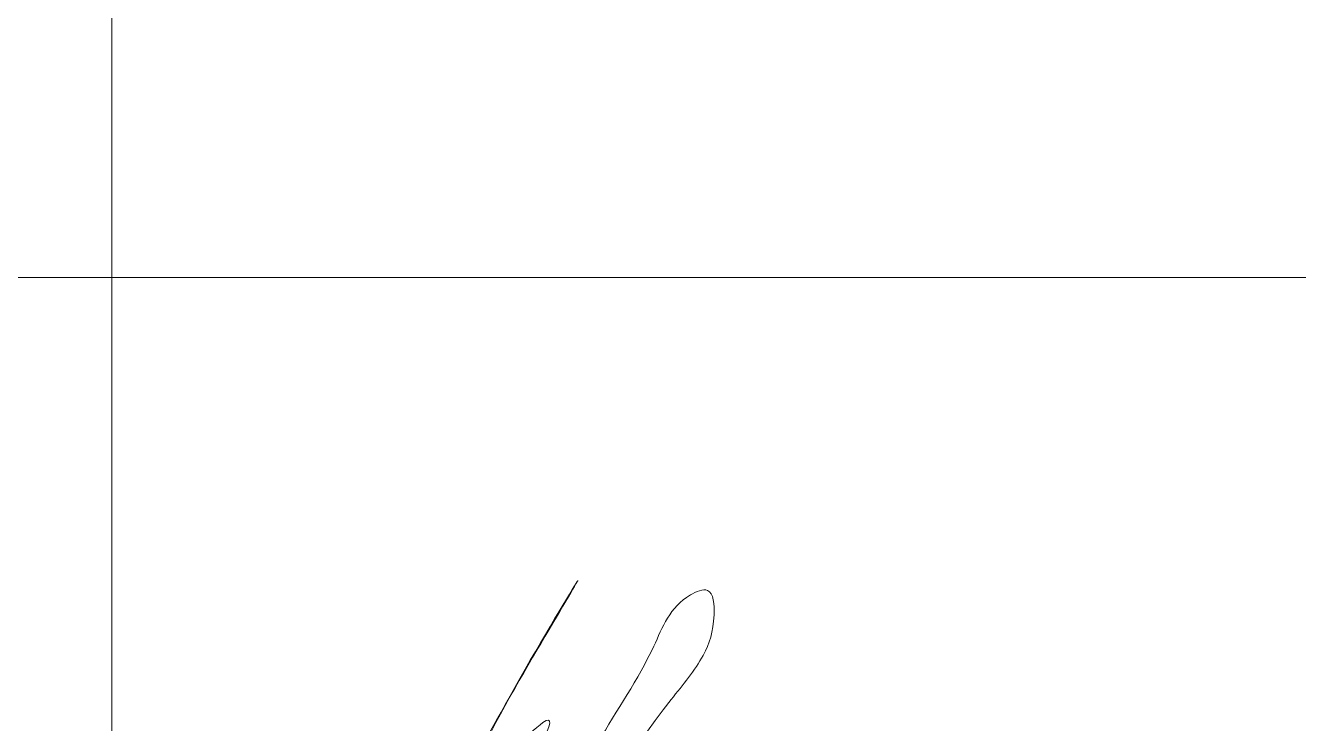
# Model space of a CAD drawing. Header units: metres. Extents: x -1525 to -1043, y -1331 to -1144.
# Drawn here: x -1479.259 to -1477.965, y -1299.292 to -1298.582 of the extents above; entities that cross this region are included whole.
import ezdxf

# ---------------------------------------------------------------- set-up
doc = ezdxf.new("R2010")
doc.units = ezdxf.units.M
doc.header["$MEASUREMENT"] = 0
doc.layers.add('Level 63', color=7, linetype='Continuous', lineweight=0)

msp = doc.modelspace()

# ---------------------------------------------------------------- linework, layer by layer
at = {"color": 5, "linetype": 'Continuous', "lineweight": 0}
msp.add_spline([(-1479.1115827, -1299.78265917), (-1479.00891729, -1299.54784136), (-1478.98373393, -1299.4538558), (-1478.98373393, -1299.40065188), (-1479.01496127, -1299.36942455), (-1479.06424154, -1299.36942455), (-1479.14158781, -1299.41408044), (-1479.19634033, -1299.48386876), (-1479.210792, -1299.5242571), (-1479.210792, -1299.5928737), (-1479.19374451, -1299.6564958), (-1479.15090763, -1299.71719345), (-1479.10164567, -1299.74563485), (-1479.03488305, -1299.75677797), (-1478.9668309, -1299.73854345), (-1478.90835478, -1299.71194732), (-1478.86824774, -1299.68094755), (-1478.79688397, -1299.55734186), (-1478.73069006, -1299.42127836), (-1478.67696459, -1299.31085058), (-1478.62073515, -1299.21345835), (-1478.58352169, -1299.16129743), (-1478.56615763, -1299.15664475), (-1478.55946414, -1299.18162519), (-1478.57047618, -1299.22272269), (-1478.60294902, -1299.26756289), (-1478.794176, -1299.63599351), (-1478.85494401, -1299.74124677), (-1478.90045832, -1299.76752447), (-1478.91263171, -1299.74643953), (-1478.91828504, -1299.72534104), (-1478.92577716, -1299.64987035), (-1478.89265351, -1299.52625122), (-1478.79781143, -1299.31955813), (-1478.69954926, -1299.14936307), (-1478.79660298, -1299.34667589), (-1478.73346056, -1299.29108279), (-1478.86223277, -1299.51412282), (-1478.76148241, -1299.38359865), (-1478.6873114, -1299.340776), (-1478.63106555, -1299.35584703), (-1478.60426693, -1299.41597558), (-1478.59635658, -1299.51289609), (-1478.66713569, -1299.73571608), (-1478.75490292, -1299.80000486), (-1478.81946193, -1299.82693813), (-1478.91866691, -1299.83069023), (-1478.98744539, -1299.80152913), (-1478.99996026, -1299.77985274), (-1479.00751656, -1299.72923814), (-1478.99374866, -1299.67785565), (-1478.91803316, -1299.65027137), (-1478.76513079, -1299.51329799), (-1478.8806246, -1299.74052648), (-1478.82116636, -1299.70619824), (-1478.66692903, -1299.55196091), (-1478.65480997, -1299.50673197), (-1478.7799773, -1299.72352815), (-1478.64701196, -1299.62254259), (-1478.57865477, -1299.49963287), (-1478.69600951, -1299.73266071), (-1478.53414245, -1299.60506343), (-1478.47568474, -1299.49963287), (-1478.59889073, -1299.71721074), (-1478.43277983, -1299.61120383), (-1478.36630158, -1299.49963287), (-1478.47609537, -1299.71948375), (-1478.30622276, -1299.58298891), (-1478.25871164, -1299.49963287), (-1478.36032817, -1299.71628359), (-1478.16273664, -1299.52424213), (-1478.15786643, -1299.51202641), (-1478.25633467, -1299.70433484), (-1478.01217617, -1299.47737396), (-1478.00951095, -1299.46742723), (-1478.13359475, -1299.70788869), (-1477.9145244, -1299.47728186), (-1477.9145244, -1299.4483368), (-1478.02373329, -1299.69617371), (-1477.72347845, -1299.47131716), (-1477.37941968, -1298.97823994), (-1477.24446469, -1298.68771957), (-1478.22196466, -1300.38079919), (-1478.0388521, -1299.94881856), (-1477.81411701, -1299.65822671), (-1477.66097496, -1299.50508467), (-1477.71659243, -1299.60141695), (-1477.98665772, -1299.63378674), (-1477.54395857, -1299.59122277)], degree=3, dxfattribs=at)
at = {"layer": 'Level 63', "color": 7, "linetype": 'Continuous', "lineweight": 13}
msp.add_line((-1479.17162925, -1295.33848912), (-1479.17162925, -1300.83848912), dxfattribs=at)
at = {"layer": 'Level 63', "color": 7, "linetype": 'Continuous', "lineweight": 0}
msp.add_line((-1483.17162925, -1298.83848912), (-1476.67162925, -1298.83848912), dxfattribs=at)

doc.saveas('drawing.dxf')
